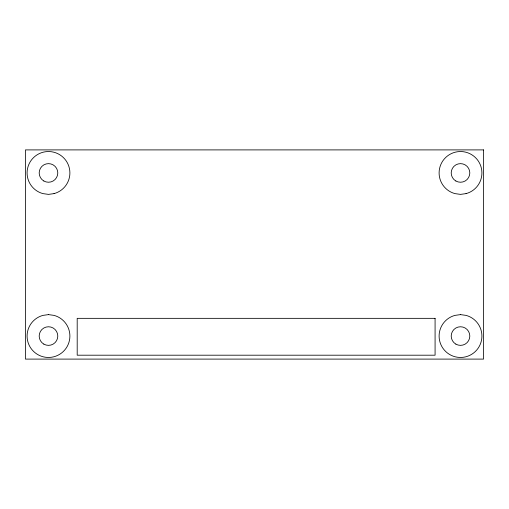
<?xml version="1.0" encoding="UTF-8"?>
<svg xmlns="http://www.w3.org/2000/svg" width="509" height="509" viewBox="0 0 509 509"><rect width="100%" height="100%" fill="white"/><g stroke="black" fill="none" stroke-linecap="round" stroke-linejoin="round"><path stroke-width="0.76" d="M54.03 193.617L48.489 194.381L42.947 193.617A21.41 21.41 0 0 1 30.954 160.659A21.41 21.41 0 0 1 66.024 160.659A21.41 21.41 0 0 1 54.03 193.617M466.053 193.617L460.511 194.381L454.97 193.617A21.41 21.41 0 0 1 442.976 160.659A21.41 21.41 0 0 1 478.046 160.659A21.41 21.41 0 0 1 466.053 193.617M48.489 314.619L42.947 315.383A21.41 21.41 0 0 0 30.954 348.341A21.41 21.41 0 0 0 66.024 348.341A21.41 21.41 0 0 0 54.03 315.383L48.489 314.619M460.511 314.619L454.97 315.383A21.41 21.41 0 0 0 442.976 348.341A21.41 21.41 0 0 0 478.046 348.341A21.41 21.41 0 0 0 466.053 315.383L460.511 314.619M483.55 149.9L25.45 149.9L25.45 359.099L483.55 359.099L483.55 149.9M435.08 318.341L77.196 318.341L77.196 355.199L435.08 355.199L435.08 318.341M43.838 180.994A9.302 9.302 0 0 0 57.791 172.939A9.302 9.302 0 0 0 43.838 164.878A9.302 9.302 0 0 0 43.838 180.994M43.838 344.122A9.302 9.302 0 0 0 57.791 336.061A9.302 9.302 0 0 0 43.838 328.006A9.302 9.302 0 0 0 43.838 344.122M455.86 344.122A9.302 9.302 0 0 0 469.813 336.061A9.302 9.302 0 0 0 455.86 328.006A9.302 9.302 0 0 0 455.86 344.122M455.86 180.994A9.302 9.302 0 0 0 469.813 172.939A9.302 9.302 0 0 0 455.86 164.878A9.302 9.302 0 0 0 455.86 180.994"/></g></svg>
